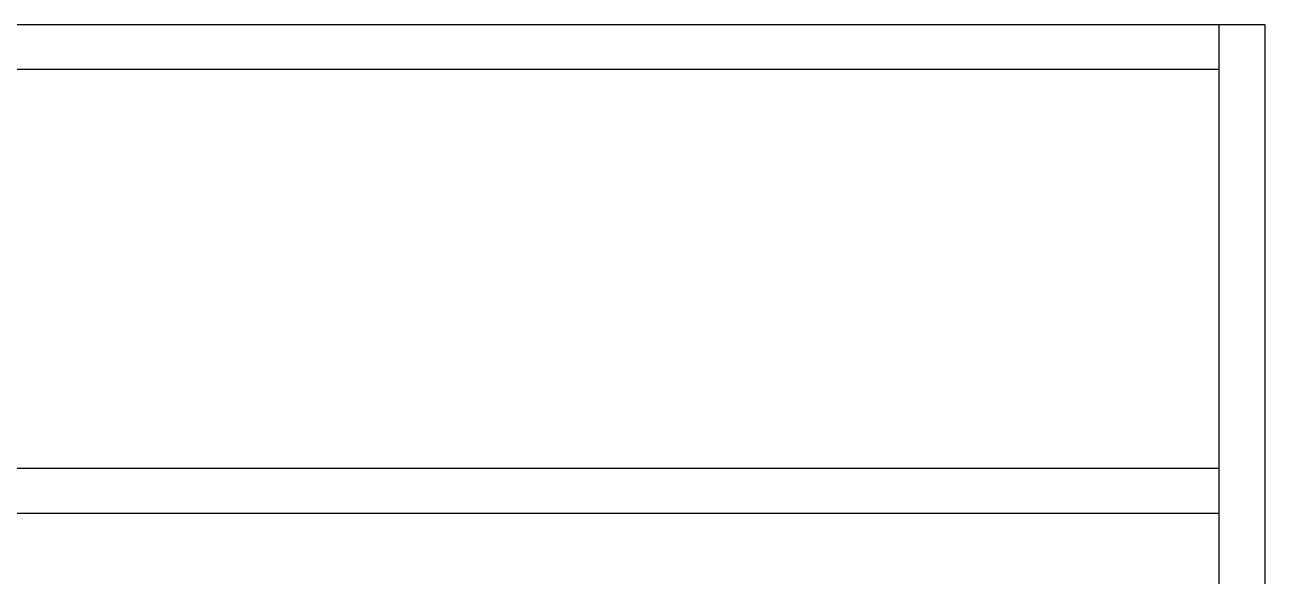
# Model space of a CAD drawing. Header units: metres. Extents: x 2.3 to 15.1, y 3 to 5.1.
# Drawn here: x 9.285 to 9.983, y 4.803 to 5.113 of the extents above; entities that cross this region are included whole.
import ezdxf

# ---------------------------------------------------------------- set-up
doc = ezdxf.new("R2010")
doc.units = ezdxf.units.M
doc.layers.add('Edges', color=7, linetype='Continuous')

# ---------------------------------------------------------------- blocks, each defined once
blk = doc.blocks.new('Chemistry Lab table fr')
at = {"layer": 'Edges'}
for p, q in [((-0.36105, 0.84483), (-1.26215, 0.84483)), ((-0.36105, 0.81983), (-0.36105, 0.84483)), ((-0.33524, 0.84483), (-0.36105, 0.84483)), ((-0.33524, 0.06983), (-0.33524, 0.84483)), ((-1.26215, 0.81983), (-0.36105, 0.81983)), ((-0.36105, 0.59483), (-0.36105, 0.81983)), ((-0.36105, 0.59483), (-1.26215, 0.59483)), ((-0.36105, 0.56983), (-0.36105, 0.59483)), ((-1.26215, 0.56983), (-0.36105, 0.56983)), ((-0.36105, 0.34483), (-0.36105, 0.56983))]:
    blk.add_line(p, q, dxfattribs=at)

msp = doc.modelspace()

# ---------------------------------------------------------------- block references
msp.add_blockref('Chemistry Lab table fr', (10.31787, 4.26826))

doc.saveas('drawing.dxf')
